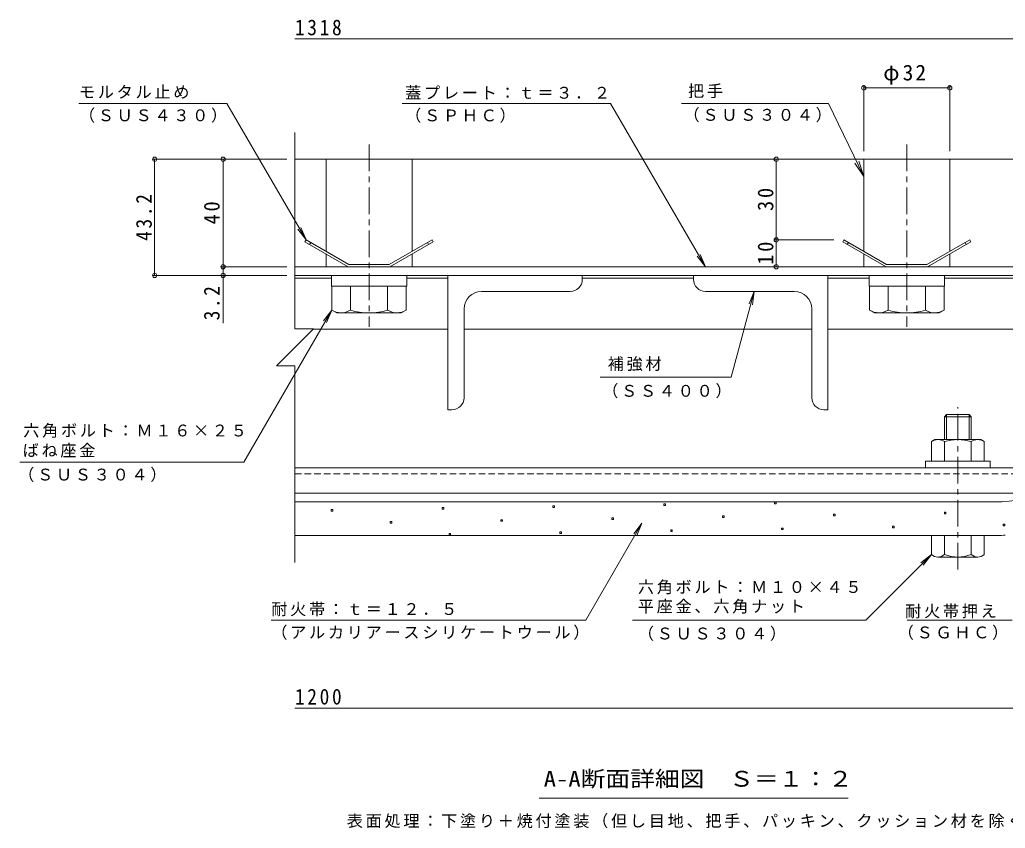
# Model space of a CAD drawing. Units: millimetres at full size. Extents: x -527 to 546, y -392 to 378.
# Drawn here: x -526.7 to -160.1, y -325.6 to -24.8 of the extents above; entities that cross this region are included whole.
import ezdxf
from ezdxf.enums import TextEntityAlignment as Align

# ---------------------------------------------------------------- set-up
doc = ezdxf.new("R2010")
doc.units = ezdxf.units.MM
doc.header["$LTSCALE"] = 2
doc.header["$PDMODE"] = 32
doc.header["$PDSIZE"] = 1.6
doc.linetypes.add('CHAIN1', pattern=[8, 5, -1, 1, -1])
doc.linetypes.add('DASHED1', pattern=[1.8, 1.2, -0.6])
for name, color, linetype, lineweight in [('D-2', 3, 'Continuous', 9), ('D-3', 5, 'Continuous', 5), ('D-4', 4, 'Continuous', 9), ('D-5', 7, 'Continuous', 9), ('D-6', 6, 'Continuous', 9), ('D-7', 134, 'Continuous', 5), ('D-9', 134, 'Continuous', 5), ('D-B', 2, 'Continuous', 9), ('D-C', 5, 'Continuous', 9), ('D-F', 7, 'Continuous', 9)]:
    doc.layers.add(name, color=color, linetype=linetype, lineweight=lineweight)
doc.styles.add('ＭＳ ゴシック', font='')
doc.styles.get('ＭＳ ゴシック').set_extended_font_data('MS Gothic')

msp = doc.modelspace()

# ---------------------------------------------------------------- linework, layer by layer
at = {"layer": 'D-2'}
for p, q in [((-91.132, -116.689), (-424.289, -116.689)), ((-424.289, -119.889), (-91.132, -119.889))]:
    msp.add_line(p, q, dxfattribs=at)
at = {"layer": 'D-3', "color": 4, "lineweight": 9}
for p, q in [((-424.289, -76.689), (-83.732, -76.689)), ((-404.447, -116.689), (-420.567, -107.382)), ((-418.435, -107.689), (-418.835, -108.382)), ((-372.897, -107.382), (-389.018, -116.689)), ((-375.029, -107.689), (-374.629, -108.382)), ((-220.567, -107.382), (-204.447, -116.689)), ((-218.435, -107.689), (-218.835, -108.382)), ((-189.018, -116.689), (-172.897, -107.382)), ((-175.029, -107.689), (-174.629, -108.382)), ((-404.447, -116.689), (-389.018, -116.689)), ((-404.232, -115.889), (-389.232, -115.889)), ((-189.018, -116.689), (-204.447, -116.689)), ((-189.232, -115.889), (-204.232, -115.889))]:
    msp.add_line(p, q, dxfattribs=at)
at = {"layer": 'D-3', "color": 6, "lineweight": 9}
for p, q in [((-424.289, -120.889), (-410.732, -120.889)), ((-382.732, -120.889), (-367.399, -120.889)), ((-317.399, -120.889), (-276.065, -120.889)), ((-226.065, -120.889), (-210.732, -120.889)), ((-182.732, -120.889), (-77.732, -120.889)), ((-417.489, -139.889), (-367.399, -139.889)), ((-361.399, -139.889), (-232.065, -139.889)), ((-226.065, -139.889), (-77.732, -139.889))]:
    msp.add_line(p, q, dxfattribs=at)
at = {"layer": 'D-3'}
for p, q in [((-181.92, -171.689), (-182.732, -172.501)), ((-181.92, -171.689), (-173.544, -171.689)), ((-181.92, -180.989), (-181.92, -171.689)), ((-173.544, -171.689), (-172.732, -172.501)), ((-173.544, -180.989), (-173.544, -171.689)), ((-182.732, -172.501), (-172.732, -172.501)), ((-182.732, -172.501), (-182.732, -180.989)), ((-172.732, -180.989), (-172.732, -172.501)), ((-187.532, -216.689), (-167.932, -216.689)), ((-187.532, -223.795), (-187.532, -216.689)), ((-182.732, -223.795), (-182.732, -216.689)), ((-172.733, -223.795), (-172.733, -216.689)), ((-167.932, -223.795), (-167.932, -216.689)), ((-170.332, -224.69), (-185.132, -224.69))]:
    msp.add_line(p, q, dxfattribs=at)
at = {"layer": 'D-3', "linetype": 'CHAIN1'}
msp.add_line((-177.732, -229.388), (-177.732, -168.901), dxfattribs=at)
at = {"layer": 'D-3', "color": 4, "lineweight": 9}
for points in [[(-404.232, -115.889), (-420.167, -106.689), (-420.567, -107.382)], [(-389.232, -115.889), (-373.297, -106.689), (-372.897, -107.382)], [(-204.232, -115.889), (-220.167, -106.689), (-220.567, -107.382)], [(-189.232, -115.889), (-173.297, -106.689), (-172.897, -107.382)]]:
    msp.add_lwpolyline(points, dxfattribs=at)
at = {"layer": 'D-3'}
for centre, radius, start, end in [((-185.132, -221.024), 3.666, 229.1022, 310.89809), ((-177.732, -210.274), 14.416, 249.70546, 290.29454), ((-170.332, -221.024), 3.666, 229.10191, 310.8978)]:
    msp.add_arc(centre, radius, start, end, dxfattribs=at)
at = {"layer": 'D-4'}
for p, q in [((-127.743, -200.96), (-424.289, -200.96)), ((-424.289, -204.189), (-163.4, -204.189)), ((-162.827, -216.689), (-424.289, -216.689))]:
    msp.add_line(p, q, dxfattribs=at)
at = {"layer": 'D-4', "color": 2}
for points in [[(-287.11, -205.536), (-287.11, -204.936), (-286.51, -204.936), (-286.51, -205.536)], [(-245.885, -204.842), (-245.885, -204.242), (-245.285, -204.242), (-245.285, -204.842)], [(-410.786, -207.616), (-410.786, -207.016), (-410.186, -207.016), (-410.186, -207.616)], [(-369.561, -206.923), (-369.561, -206.323), (-368.961, -206.323), (-368.961, -206.923)], [(-328.336, -206.229), (-328.336, -205.629), (-327.736, -205.629), (-327.736, -206.229)], [(-223.979, -209.325), (-223.979, -208.725), (-223.379, -208.725), (-223.379, -209.325)], [(-182.753, -208.632), (-182.753, -208.032), (-182.153, -208.032), (-182.153, -208.632)], [(-388.879, -212.099), (-388.879, -211.499), (-388.279, -211.499), (-388.279, -212.099)], [(-347.654, -211.406), (-347.654, -210.806), (-347.054, -210.806), (-347.054, -211.406)], [(-306.429, -210.712), (-306.429, -210.112), (-305.829, -210.112), (-305.829, -210.712)], [(-265.204, -210.019), (-265.204, -209.419), (-264.604, -209.419), (-264.604, -210.019)], [(-160.847, -213.115), (-160.847, -212.515), (-160.247, -212.515), (-160.247, -213.115)], [(-366.973, -216.582), (-366.973, -215.982), (-366.373, -215.982), (-366.373, -216.582)], [(-325.748, -215.889), (-325.748, -215.289), (-325.148, -215.289), (-325.148, -215.889)], [(-284.522, -215.195), (-284.522, -214.595), (-283.922, -214.595), (-283.922, -215.195)], [(-243.297, -214.502), (-243.297, -213.902), (-242.697, -213.902), (-242.697, -214.502)], [(-202.072, -213.808), (-202.072, -213.208), (-201.472, -213.208), (-201.472, -213.808)]]:
    msp.add_lwpolyline(points, close=True, dxfattribs=at)
at = {"layer": 'D-4'}
for centre, radius, start, end in [((-627.732, 4876.303), 5101.792, 275.2529, 275.61726), ((-163.4, -174.189), 30, 270, 275.2529), ((-162.827, -186.689), 30, 270, 275.24643)]:
    msp.add_arc(centre, radius, start, end, dxfattribs=at)
at = {"layer": 'D-5'}
for p, q in [((-504.629, -55.929), (-449.629, -55.929)), ((-420.167, -106.689), (-449.629, -55.929)), ((-384.348, -55.929), (-306.911, -55.929)), ((-271.645, -116.689), (-306.911, -55.929)), ((-225.836, -55.929), (-280.487, -55.929)), ((-225.836, -55.929), (-212.733, -83.157)), ((-212.733, -83.157), (-216.018, -78.137)), ((-212.733, -83.157), (-214.607, -77.457)), ((-420.167, -106.689), (-422.091, -102.074)), ((-420.167, -106.689), (-423.22, -102.73)), ((-271.645, -116.689), (-274.698, -112.73)), ((-271.645, -116.689), (-273.569, -112.074)), ((-451.019, -119.889), (-451.019, -137.703)), ((-253.445, -125.889), (-255.359, -130.509)), ((-443.259, -189.404), (-410.589, -132.818)), ((-410.589, -132.818), (-413.632, -136.784)), ((-410.589, -132.818), (-412.502, -137.437)), ((-262.001, -157.821), (-310.712, -157.821)), ((-443.259, -189.404), (-526.656, -189.404)), ((-316.039, -248.166), (-295.222, -212.11)), ((-295.222, -212.11), (-298.265, -216.076)), ((-295.222, -212.11), (-297.135, -216.729)), ((-211.904, -248.166), (-187.532, -223.795)), ((-187.532, -223.795), (-191.499, -226.838)), ((-187.532, -223.795), (-190.576, -227.761)), ((-298.773, -248.166), (-211.904, -248.166)), ((-196.588, -248.166), (-157.558, -248.166)), ((-218.511, -314.403), (-333.511, -314.403))]:
    msp.add_line(p, q, dxfattribs=at)
msp.add_lwpolyline([(-262.001, -157.821), (-253.445, -125.889), (-254.098, -130.847)], dxfattribs=at)
at = {"layer": 'D-6'}
msp.add_line((-77.732, -119.889), (-424.289, -119.889), dxfattribs=at)
at = {"layer": 'D-7'}
for p, q in [((-189.732, -188.989), (-189.732, -191.489)), ((-165.732, -188.989), (-189.732, -188.989))]:
    msp.add_line(p, q, dxfattribs=at)
msp.add_lwpolyline([(-165.732, -188.989), (-165.732, -191.489), (-189.732, -191.489)], dxfattribs=at)
at = {"layer": 'D-9'}
for p, q in [((-367.399, -169.889), (-367.399, -119.889)), ((-367.399, -119.889), (-317.399, -119.889)), ((-317.399, -121.4), (-317.399, -119.889)), ((-226.065, -119.889), (-276.065, -119.889)), ((-276.065, -121.4), (-276.065, -119.889)), ((-226.065, -169.889), (-226.065, -119.889)), ((-354.906, -125.889), (-321.89, -125.889)), ((-238.559, -125.889), (-271.575, -125.889)), ((-361.399, -132.383), (-361.399, -165.399)), ((-232.065, -132.383), (-232.065, -165.399)), ((-365.889, -169.889), (-367.399, -169.889)), ((-227.575, -169.889), (-226.065, -169.889))]:
    msp.add_line(p, q, dxfattribs=at)
for centre, radius, start, end in [((-321.899, -121.389), 4.5, 270.11869, 359.87078), ((-271.565, -121.389), 4.5, 180.12922, 269.88131), ((-354.899, -132.389), 6.5, 90.05807, 179.94193), ((-238.565, -132.389), 6.5, 0.05807, 89.94193), ((-365.899, -165.389), 4.5, 270.12922, 359.88131), ((-227.565, -165.389), 4.5, 180.11869, 269.87078)]:
    msp.add_arc(centre, radius, start, end, dxfattribs=at)
at = {"layer": 'D-B'}
for p, q in [((-186.232, -180.989), (-169.232, -180.989)), ((-182.64, -181.749), (-182.64, -188.989)), ((-172.825, -181.749), (-172.825, -188.989)), ((-167.917, -181.749), (-169.232, -180.989)), ((-167.917, -181.749), (-167.917, -188.989))]:
    msp.add_line(p, q, dxfattribs=at)
at = {"layer": 'D-B', "color": 7}
msp.add_line((-424.289, -191.489), (-122.944, -191.489), dxfattribs=at)
at = {"layer": 'D-B', "color": 7, "linetype": 'DASHED1'}
msp.add_line((-424.289, -193.789), (-122.944, -193.789), dxfattribs=at)
at = {"layer": 'D-B'}
msp.add_lwpolyline([(-186.232, -180.989), (-187.547, -181.749), (-187.547, -188.989), (-167.917, -188.989)], dxfattribs=at)
for centre, radius, start, end in [((-184.651, -186.766), 5.793, 94.3844, 120.00002), ((-185.247, -185.829), 4.842, 57.42751, 88.18785), ((-177.732, -197.23), 16.241, 72.4119, 107.58812), ((-170.218, -185.829), 4.842, 91.81216, 122.57251), ((-170.814, -186.766), 5.793, 60, 85.61562)]:
    msp.add_arc(centre, radius, start, end, dxfattribs=at)
at = {"layer": 'D-C', "color": 2, "linetype": 'CHAIN1'}
for p, q in [((-396.732, -71.154), (-396.732, -139.016)), ((-196.732, -71.154), (-196.732, -139.016))]:
    msp.add_line(p, q, dxfattribs=at)
at = {"layer": 'D-C', "color": 2}
for p, q in [((-380.732, -76.689), (-380.732, -110.982)), ((-212.732, -76.689), (-212.732, -110.982)), ((-412.732, -111.906), (-412.732, -116.689)), ((-380.732, -111.906), (-380.732, -116.689)), ((-212.732, -111.906), (-212.732, -116.689)), ((-180.732, -111.906), (-180.732, -116.689)), ((-412.732, -116.689), (-380.732, -116.689)), ((-180.732, -116.689), (-212.732, -116.689))]:
    msp.add_line(p, q, dxfattribs=at)
at = {"layer": 'D-C', "color": 134, "lineweight": 5}
for p, q in [((-410.732, -119.889), (-382.732, -119.889)), ((-382.732, -119.889), (-382.732, -123.889)), ((-182.732, -119.889), (-210.732, -119.889)), ((-210.732, -119.889), (-210.732, -123.889))]:
    msp.add_line(p, q, dxfattribs=at)
at = {"layer": 'D-C', "lineweight": 5}
for p, q in [((-403.66, -132.818), (-403.66, -123.889)), ((-389.804, -132.818), (-389.804, -123.889)), ((-382.876, -132.818), (-382.876, -123.889)), ((-210.589, -132.818), (-210.589, -123.889)), ((-203.66, -132.818), (-203.66, -123.889)), ((-189.804, -132.818), (-189.804, -123.889)), ((-408.732, -133.889), (-410.589, -132.818)), ((-408.732, -133.889), (-384.732, -133.889)), ((-384.732, -133.889), (-382.876, -132.818)), ((-208.732, -133.889), (-210.589, -132.818)), ((-184.732, -133.889), (-208.732, -133.889)), ((-184.732, -133.889), (-182.876, -132.818))]:
    msp.add_line(p, q, dxfattribs=at)
at = {"layer": 'D-C', "color": 2}
for points in [[(-380.732, -76.689), (-412.732, -76.689), (-412.732, -110.982)], [(-212.732, -76.689), (-180.732, -76.689), (-180.732, -110.982)]]:
    msp.add_lwpolyline(points, dxfattribs=at)
at = {"layer": 'D-C', "color": 134, "lineweight": 5}
for points in [[(-410.732, -119.889), (-410.732, -123.889), (-382.732, -123.889)], [(-182.732, -119.889), (-182.732, -123.889), (-210.732, -123.889)]]:
    msp.add_lwpolyline(points, dxfattribs=at)
at = {"layer": 'D-C', "lineweight": 5}
for points in [[(-382.876, -123.889), (-410.589, -123.889), (-410.589, -132.818)], [(-210.589, -123.889), (-182.876, -123.889), (-182.876, -132.818)]]:
    msp.add_lwpolyline(points, dxfattribs=at)
for centre, radius, start, end in [((-406.499, -125.735), 8.179, 240, 265.61574), ((-407.341, -127.056), 6.837, 271.81354, 302.57069), ((-396.732, -110.961), 22.928, 252.41203, 287.58795), ((-386.124, -127.056), 6.837, 237.42929, 268.18645), ((-386.965, -125.735), 8.179, 274.38425, 299.99998), ((-206.499, -125.735), 8.179, 240.00002, 265.61575), ((-207.341, -127.056), 6.837, 271.81355, 302.57071), ((-196.732, -110.961), 22.928, 252.41205, 287.58797), ((-186.124, -127.056), 6.837, 237.42931, 268.18646), ((-186.965, -125.735), 8.179, 274.38426, 300)]:
    msp.add_arc(centre, radius, start, end, dxfattribs=at)
at = {"layer": 'D-F'}
for p, q in [((-68.732, -31.853), (-424.289, -31.853)), ((-212.732, -73.69), (-212.732, -49.165)), ((-212.732, -50.165), (-180.732, -50.165)), ((-180.732, -73.69), (-180.732, -49.165)), ((-424.289, -66.689), (-424.289, -139.808)), ((-477.066, -76.689), (-427.289, -76.689)), ((-476.466, -119.889), (-476.466, -76.689)), ((-451.019, -116.69), (-451.019, -76.689)), ((-245.263, -106.689), (-245.263, -76.689)), ((-245.863, -106.689), (-223.821, -106.689)), ((-245.263, -116.689), (-245.263, -106.689)), ((-427.289, -116.69), (-452.019, -116.69)), ((-451.019, -119.889), (-451.019, -116.69)), ((-427.289, -119.889), (-477.066, -119.889)), ((-424.289, -153.571), (-431.17, -153.571)), ((-424.289, -153.571), (-424.289, -226.689)), ((-433.086, -248.166), (-316.039, -248.166)), ((-127.733, -280.869), (-424.289, -280.869))]:
    msp.add_line(p, q, dxfattribs=at)
msp.add_lwpolyline([(-424.289, -139.808), (-417.407, -139.808), (-431.17, -153.571)], dxfattribs=at)
for p in [(-212.732, -50.165), (-180.732, -50.165), (-476.466, -76.689), (-451.019, -76.689), (-245.263, -76.689), (-245.263, -106.689), (-451.019, -116.69), (-245.263, -116.689), (-476.466, -119.889), (-451.019, -119.889)]:
    msp.add_point(p, dxfattribs=at)

# ---------------------------------------------------------------- texts
at = {"layer": 'D-5', "color": 2, "style": 'ＭＳ ゴシック', "width": 1.15}
msp.add_text('A-A断面詳細図\u3000Ｓ＝１：２', height=5.865, dxfattribs=at).set_placement((-331.761, -311.903), align=Align.BOTTOM_LEFT)
at = {"layer": 'D-5', "char_height": 4.399, "attachment_point": 7, "style": 'ＭＳ ゴシック'}
for s, insert in [('\\T1.17;モルタル止め', (-504.629, -54.128)), ('\\T1.17;蓋プレート：ｔ＝３．２', (-383.281, -54.42)), ('\\T1.17;把手', (-278.068, -53.962)), ('\\T1.17;（ＳＵＳ４３０）', (-504.629, -63.11)), ('\\T1.17;（ＳＰＨＣ）', (-383.281, -63.153)), ('\\T1.17;（ＳＵＳ３０４）', (-279.75, -62.942)), ('\\T1.17;補強材', (-307.961, -155.526)), ('\\T1.17;（ＳＳ４００）', (-310.001, -165.63)), ('\\T1.17;六角ボルト：Ｍ１６×２５', (-525.35, -180.334)), ('\\T1.17;ばね座金', (-525.56, -187.678)), ('\\T1.17;（ＳＵＳ３０４）', (-527.212, -196.79)), ('\\T1.17;六角ボルト：Ｍ１０×４５', (-296.745, -238.568)), ('\\T1.17;耐火帯：ｔ＝１２．５', (-433.086, -246.742)), ('\\T1.17;平座金、六角ナット', (-296.745, -245.762)), ('\\T1.17;耐火帯押え', (-197.314, -247.505)), ('\\T1.17;（アルカリアースシリケートウール）', (-433.086, -255.502)), ('\\T1.17;（ＳＵＳ３０４）', (-296.745, -255.927)), ('\\T1.17;（ＳＧＨＣ）', (-200.083, -255.532)), ('\\T1.17;表面処理：下塗り＋焼付塗装（但し目地、把手、パッキン、クッション材を除く）', (-405.011, -325.629))]:
    msp.add_mtext(s, dxfattribs=dict(at, insert=insert))
at = {"layer": 'D-F', "color": 2, "char_height": 5.865, "attachment_point": 7, "style": 'ＭＳ ゴシック'}
for s, insert in [('\\T1.28;\\W0.9;1318', (-424.289, -30.653)), ('\\T1.19;φ32', (-205.482, -48.965)), ('\\T1.28;\\W0.9;1200', (-424.289, -279.669))]:
    msp.add_mtext(s, dxfattribs=dict(at, insert=insert))
at = {"layer": 'D-F', "color": 2, "char_height": 5.865, "attachment_point": 7, "rotation": 90, "style": 'ＭＳ ゴシック'}
for s, insert in [('\\T1.27;\\W0.95;30', (-246.263, -95.939)), ('\\T1.28;\\W0.9;43.2', (-477.466, -107.039)), ('\\T1.27;\\W0.95;40', (-452.219, -100.939)), ('\\T1.27;\\W0.95;10', (-246.263, -115.939)), ('\\T1.27;\\W0.9;3.2', (-452.219, -136.609))]:
    msp.add_mtext(s, dxfattribs=dict(at, insert=insert))

doc.saveas('drawing.dxf')
